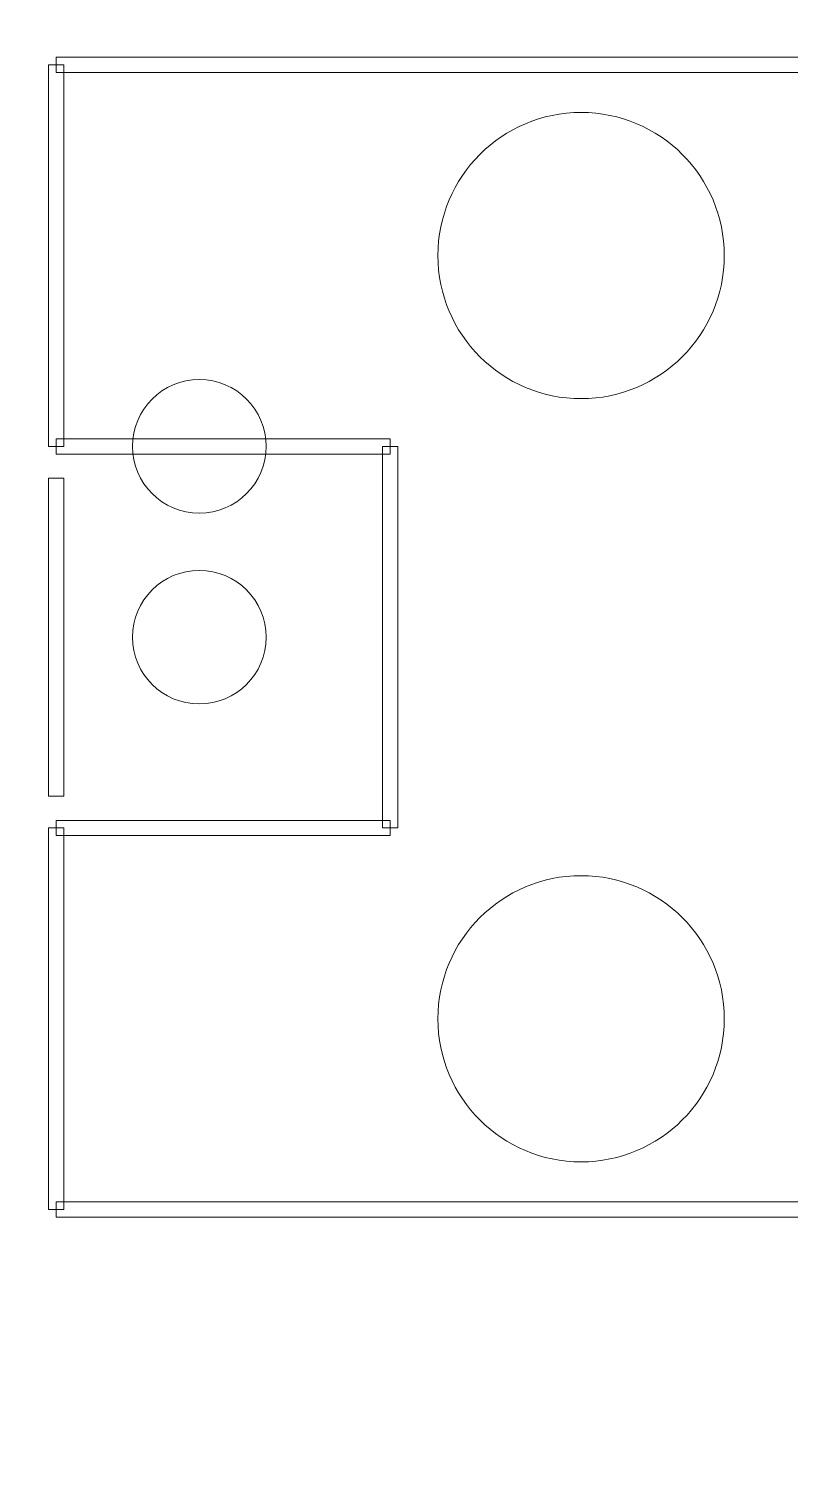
# Model space of a CAD drawing. Header units: millimetres. Extents: x -69 to 39, y -9 to 54.
# Drawn here: x 10.25 to 20.39, y 16.06 to 35.09 of the extents above; entities that cross this region are included whole.
import ezdxf

# ---------------------------------------------------------------- set-up
doc = ezdxf.new("R2010")
doc.units = ezdxf.units.MM
doc.header["$MEASUREMENT"] = 0
for name, color, linetype in [('BG_OUTLINE', 7, 'Continuous'), ('PG_SILKSCREEN_TOP', 7, 'Continuous'), ('PIN_BOTTOM', 7, 'Continuous'), ('PIN_TOP', 7, 'Continuous')]:
    doc.layers.add(name, color=color, linetype=linetype)

msp = doc.modelspace()

# ---------------------------------------------------------------- linework, layer by layer
at = {"layer": 'BG_OUTLINE', "color": 176, "lineweight": 9}
msp.add_open_spline([(22.1252, -9.4051), (22.1252, -9.4051), (-56.3279, -9.4051), (-56.3279, -9.4051), (-56.3279, -9.4051), (-56.3279, -9.4051), (-56.3279, 41.6488), (-56.3279, 41.6488), (-56.3279, 41.6488), (-56.3279, 41.6488), (22.3259, 41.6488), (22.3259, 41.6488), (22.3259, 41.6488), (22.9318, 41.6492), (23.513, 41.4088), (23.9418, 40.9807), (23.9418, 40.9807), (24.3705, 40.5525), (24.6115, 39.9687), (24.6119, 39.3628), (24.6119, 39.3628), (24.6119, 39.3628), (24.6119, -7.1191), (24.6119, -7.1191), (24.6119, -7.1191), (24.6123, -7.725), (24.372, -8.3063), (23.9438, -8.735), (23.9438, -8.735), (23.5156, -9.1637), (22.9318, -9.4047), (22.3259, -9.4051), (22.3259, -9.4051), (22.3259, -9.4051), (22.1252, -9.4051), (22.1252, -9.4051)], degree=3, knots=[0, 0, 0, 0, 0.1111111, 0.1111111, 0.1111111, 0.1111111, 0.2222222, 0.2222222, 0.2222222, 0.2222222, 0.3333333, 0.3333333, 0.3333333, 0.3333333, 0.4444444, 0.4444444, 0.4444444, 0.4444444, 0.5555556, 0.5555556, 0.5555556, 0.5555556, 0.6666667, 0.6666667, 0.6666667, 0.6666667, 0.7777778, 0.7777778, 0.7777778, 0.7777778, 0.8888889, 0.8888889, 0.8888889, 0.8888889, 1, 1, 1, 1], dxfattribs=at)
at = {"layer": 'PG_SILKSCREEN_TOP', "lineweight": 9}
for points in [[(24.5865, 34.712), (24.5865, 34.712), (24.5865, 34.5088), (24.5865, 34.5088), (24.5865, 34.5088), (24.5865, 34.5088), (10.6165, 34.5088), (10.6165, 34.5088), (10.6165, 34.5088), (10.6165, 34.5088), (10.6165, 34.712), (10.6165, 34.712), (10.6165, 34.712), (10.6165, 34.712), (24.5865, 34.712), (24.5865, 34.712)], [(10.5149, 34.6104), (10.5149, 34.6104), (10.7181, 34.6104), (10.7181, 34.6104), (10.7181, 34.6104), (10.7181, 34.6104), (10.7181, 29.5304), (10.7181, 29.5304), (10.7181, 29.5304), (10.7181, 29.5304), (10.5149, 29.5304), (10.5149, 29.5304), (10.5149, 29.5304), (10.5149, 29.5304), (10.5149, 34.6104), (10.5149, 34.6104)], [(10.6165, 29.4288), (10.6165, 29.4288), (10.6165, 29.632), (10.6165, 29.632), (10.6165, 29.632), (10.6165, 29.632), (15.0615, 29.632), (15.0615, 29.632), (15.0615, 29.632), (15.0615, 29.632), (15.0615, 29.4288), (15.0615, 29.4288), (15.0615, 29.4288), (15.0615, 29.4288), (10.6165, 29.4288), (10.6165, 29.4288)], [(14.9599, 29.5304), (14.9599, 29.5304), (15.1631, 29.5304), (15.1631, 29.5304), (15.1631, 29.5304), (15.1631, 29.5304), (15.1631, 24.4504), (15.1631, 24.4504), (15.1631, 24.4504), (15.1631, 24.4504), (14.9599, 24.4504), (14.9599, 24.4504), (14.9599, 24.4504), (14.9599, 24.4504), (14.9599, 29.5304), (14.9599, 29.5304)], [(10.7181, 24.8739), (10.7181, 24.8739), (10.5149, 24.8739), (10.5149, 24.8739), (10.5149, 24.8739), (10.5149, 24.8739), (10.5149, 29.107), (10.5149, 29.107), (10.5149, 29.107), (10.5149, 29.107), (10.7181, 29.107), (10.7181, 29.107), (10.7181, 29.107), (10.7181, 29.107), (10.7181, 24.8739), (10.7181, 24.8739)], [(10.5149, 24.4504), (10.5149, 24.4504), (10.7181, 24.4504), (10.7181, 24.4504), (10.7181, 24.4504), (10.7181, 24.4504), (10.7181, 19.3705), (10.7181, 19.3705), (10.7181, 19.3705), (10.7181, 19.3705), (10.5149, 19.3705), (10.5149, 19.3705), (10.5149, 19.3705), (10.5149, 19.3705), (10.5149, 24.4504), (10.5149, 24.4504)], [(15.0615, 24.552), (15.0615, 24.552), (15.0615, 24.3488), (15.0615, 24.3488), (15.0615, 24.3488), (15.0615, 24.3488), (10.6165, 24.3488), (10.6165, 24.3488), (10.6165, 24.3488), (10.6165, 24.3488), (10.6165, 24.552), (10.6165, 24.552), (10.6165, 24.552), (10.6165, 24.552), (15.0615, 24.552), (15.0615, 24.552)], [(10.6165, 19.2689), (10.6165, 19.2689), (10.6165, 19.4721), (10.6165, 19.4721), (10.6165, 19.4721), (10.6165, 19.4721), (24.5865, 19.4721), (24.5865, 19.4721), (24.5865, 19.4721), (24.5865, 19.4721), (24.5865, 19.2689), (24.5865, 19.2689), (24.5865, 19.2689), (24.5865, 19.2689), (10.6165, 19.2689), (10.6165, 19.2689)]]:
    msp.add_open_spline(points, degree=3, knots=[0, 0, 0, 0, 0.25, 0.25, 0.25, 0.25, 0.5, 0.5, 0.5, 0.5, 0.75, 0.75, 0.75, 0.75, 1, 1, 1, 1], dxfattribs=at)
at = {"layer": 'PIN_BOTTOM', "color": 9, "lineweight": 9}
for points in [[(19.5065, 32.0704), (19.5065, 33.1225), (18.6536, 33.9754), (17.6015, 33.9754), (17.6015, 33.9754), (16.5494, 33.9754), (15.6965, 33.1225), (15.6965, 32.0704), (15.6965, 32.0704), (15.6965, 31.0183), (16.5494, 30.1654), (17.6015, 30.1654), (17.6015, 30.1654), (18.6536, 30.1654), (19.5065, 31.0183), (19.5065, 32.0704)], [(13.4105, 29.5304), (13.4105, 30.0214), (13.0125, 30.4194), (12.5215, 30.4194), (12.5215, 30.4194), (12.0305, 30.4194), (11.6325, 30.0214), (11.6325, 29.5304), (11.6325, 29.5304), (11.6325, 29.0395), (12.0305, 28.6414), (12.5215, 28.6414), (12.5215, 28.6414), (13.0125, 28.6414), (13.4105, 29.0395), (13.4105, 29.5304)], [(13.4105, 26.9904), (13.4105, 27.4814), (13.0125, 27.8794), (12.5215, 27.8794), (12.5215, 27.8794), (12.0305, 27.8794), (11.6325, 27.4814), (11.6325, 26.9904), (11.6325, 26.9904), (11.6325, 26.4995), (12.0305, 26.1014), (12.5215, 26.1014), (12.5215, 26.1014), (13.0125, 26.1014), (13.4105, 26.4995), (13.4105, 26.9904)], [(19.5065, 21.9105), (19.5065, 22.9626), (18.6536, 23.8155), (17.6015, 23.8155), (17.6015, 23.8155), (16.5494, 23.8155), (15.6965, 22.9626), (15.6965, 21.9105), (15.6965, 21.9105), (15.6965, 20.8584), (16.5494, 20.0055), (17.6015, 20.0055), (17.6015, 20.0055), (18.6536, 20.0055), (19.5065, 20.8584), (19.5065, 21.9105)]]:
    msp.add_open_spline(points, degree=3, knots=[0, 0, 0, 0, 0.25, 0.25, 0.25, 0.25, 0.5, 0.5, 0.5, 0.5, 0.75, 0.75, 0.75, 0.75, 1, 1, 1, 1], dxfattribs=at)
at = {"layer": 'PIN_TOP', "color": 8, "lineweight": 9}
for points in [[(19.5065, 32.0704), (19.5065, 33.1225), (18.6536, 33.9754), (17.6015, 33.9754), (17.6015, 33.9754), (16.5494, 33.9754), (15.6965, 33.1225), (15.6965, 32.0704), (15.6965, 32.0704), (15.6965, 31.0183), (16.5494, 30.1654), (17.6015, 30.1654), (17.6015, 30.1654), (18.6536, 30.1654), (19.5065, 31.0183), (19.5065, 32.0704)], [(13.4105, 29.5304), (13.4105, 30.0214), (13.0125, 30.4194), (12.5215, 30.4194), (12.5215, 30.4194), (12.0305, 30.4194), (11.6325, 30.0214), (11.6325, 29.5304), (11.6325, 29.5304), (11.6325, 29.0395), (12.0305, 28.6414), (12.5215, 28.6414), (12.5215, 28.6414), (13.0125, 28.6414), (13.4105, 29.0395), (13.4105, 29.5304)], [(13.4105, 26.9904), (13.4105, 27.4814), (13.0125, 27.8794), (12.5215, 27.8794), (12.5215, 27.8794), (12.0305, 27.8794), (11.6325, 27.4814), (11.6325, 26.9904), (11.6325, 26.9904), (11.6325, 26.4995), (12.0305, 26.1014), (12.5215, 26.1014), (12.5215, 26.1014), (13.0125, 26.1014), (13.4105, 26.4995), (13.4105, 26.9904)], [(19.5065, 21.9105), (19.5065, 22.9626), (18.6536, 23.8155), (17.6015, 23.8155), (17.6015, 23.8155), (16.5494, 23.8155), (15.6965, 22.9626), (15.6965, 21.9105), (15.6965, 21.9105), (15.6965, 20.8584), (16.5494, 20.0055), (17.6015, 20.0055), (17.6015, 20.0055), (18.6536, 20.0055), (19.5065, 20.8584), (19.5065, 21.9105)]]:
    msp.add_open_spline(points, degree=3, knots=[0, 0, 0, 0, 0.25, 0.25, 0.25, 0.25, 0.5, 0.5, 0.5, 0.5, 0.75, 0.75, 0.75, 0.75, 1, 1, 1, 1], dxfattribs=at)

doc.saveas('drawing.dxf')
